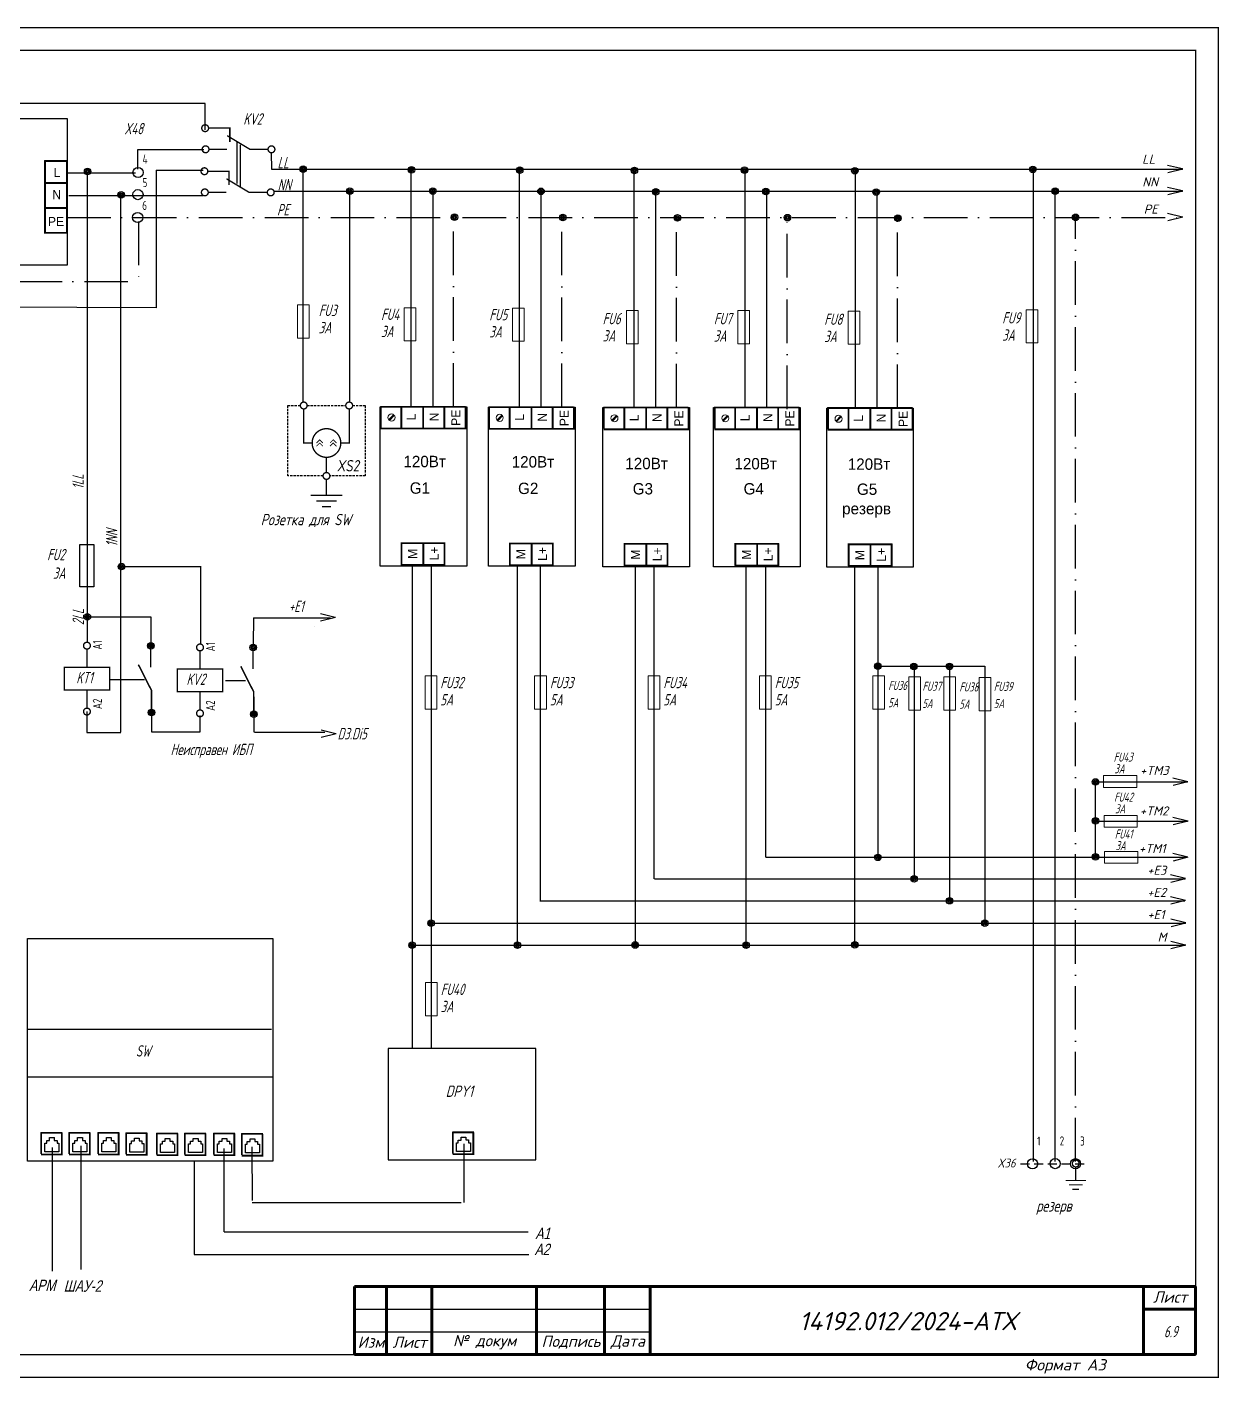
# Model space of a CAD drawing. Header units: millimetres. Extents: x 1510 to 10524, y 7125 to 13164.
# Drawn here: x 6658.1 to 6920.3, y 9091.5 to 9388.8 of the extents above; entities that cross this region are included whole.
import ezdxf
from ezdxf.enums import TextEntityAlignment as Align

# ---------------------------------------------------------------- set-up
doc = ezdxf.new("R2010")
doc.units = ezdxf.units.MM
doc.header["$LTSCALE"] = 4
for name, pattern in [('ACAD_ISO10W100', [18, 12, -3, 0, -3]), ('DASHED', [0.75, 0.5, -0.25]), ('DASHED2', [9.525, 6.35, -3.175]), ('HIDDEN2', [0.1875, 0.125, -0.0625]), ('SolidLine', [0])]:
    doc.linetypes.add(name, pattern=pattern)
for name, color, linetype, lineweight in [('_АК_ОФОРМЛ', 7, 'Continuous', 20), ('SHTAMP', 7, 'SolidLine', 25), ('АК_ЩДУ-CВ_П4_ПОЛНАЯСХ', 141, 'Continuous', 40), ('Основеая', 5, 'Continuous', 60), ('СХЕМА', 7, 'Continuous', 25)]:
    doc.layers.add(name, color=color, linetype=linetype, lineweight=lineweight)
for name, color, linetype in [("Contact's", 104, 'Continuous'), ('G', 5, 'Continuous'), ('LOC', 8, 'Continuous'), ('RED_2.5mm^2', 1, 'Continuous'), ('SYMS', 7, 'Continuous'), ('Вспомогательная', 1, 'Continuous'), ('Текст', 2, 'Continuous')]:
    doc.layers.add(name, color=color, linetype=linetype)
doc.styles.add('ISOCPEUR', font='isocpeui.ttf')
doc.styles.add('ISOCPEUR25.10.00', font='isocpeur.ttf', dxfattribs={"height": 2.5})
doc.styles.add('SC', font='wromrusc.shx', dxfattribs={"width": 0.8, "height": 2.5})
doc.styles.add('Simplex00.10.00', font='simplex.shx')
doc.styles.add('Simplex25.085.00', font='simplex.shx', dxfattribs={"width": 0.85, "oblique": 15, "height": 2.5})
doc.styles.add('Simplex25.085.15', font='', dxfattribs={"width": 0.85, "oblique": 15, "height": 2.5})
doc.styles.add('Tah25.10.00', font='tahoma.ttf', dxfattribs={"height": 2.5})
doc.styles.add('WD', font='romans.shx')
doc.styles.add('ГОСТ', font='isocpeur.ttf', dxfattribs={"oblique": 15})
doc.styles.add('Стиль мой-1', font='', dxfattribs={"width": 0.85, "oblique": 15, "height": 2.5})
doc.styles.get('Simplex25.085.15').set_extended_font_data('GOST type A')
doc.styles.get('Стиль мой-1').set_extended_font_data('GOST type A')
doc.linetypes.add('Ethernet_LINE', pattern='A,7.5,-4,["Ethernet",Standard,S=2.5,R=0,X=-2.5,Y=-1.25],-18', length=29.5)

# ---------------------------------------------------------------- blocks, each defined once
blk = doc.blocks.new('Формат А3')
at = {"color": 0, "linetype": 'Continuous', "const_width": 0.3}
for points in [[(-420, 297), (0, 297), (0, 0), (-420, 0)], [(-400, 5), (-400, 292), (-5, 292), (-5, 5)]]:
    blk.add_lwpolyline(points, close=True, dxfattribs=at)
at = {"color": 0, "linetype": 'Continuous', "style": 'Simplex00.10.00', "oblique": 15}
blk.add_text('Формат А3', height=2.5, dxfattribs=at).set_placement((-33.67, 2.75), align=Align.MIDDLE_CENTER)
blk = doc.blocks.new('XS - розетка модульная (с PE)')
at = {"color": 0, "linetype": 'Continuous', "lineweight": -2, "const_width": 0.3}
for points in [[(0, -1.5, -1), (0, 0, -1)], [(10, -1.5, -1), (10, 0, -1)], [(1.85, -9, 1), (8.15, -9, 1)], [(4.25, -16.25, -1), (5.75, -16.25, -1)]]:
    blk.add_lwpolyline(points, format="xyb", close=True, dxfattribs=at)
at = {"color": 0, "linetype": 'ByBlock', "lineweight": -2}
for points in [[(4.25, -16.25), (-3.5, -16.25), (-3.5, -0.75), (-0.75, -0.75)], [(0.75, -0.75), (9.25, -0.75)], [(10.75, -0.75), (13.5, -0.75), (13.5, -16.25), (5.75, -16.25)]]:
    blk.add_lwpolyline(points, dxfattribs=at)
at = {"color": 0, "linetype": 'Continuous', "lineweight": -2}
for points, const_width in [([(1.85, -9), (0, -9), (0, -1.5)], 0.3), ([(8.15, -9), (10, -9), (10, -1.5)], 0.3), ([(2.78, -9), (3.5, -8.28), (4.22, -9)], 0.2), ([(2.78, -9.72), (3.5, -9), (4.22, -9.72)], 0.2), ([(5.78, -9), (6.5, -8.28), (7.22, -9)], 0.2), ([(5.78, -9.72), (6.5, -9), (7.22, -9.72)], 0.2), ([(5, -15.5), (5, -12.15)], 0.3), ([(5, -20.5), (5, -17)], 0.3), ([(1.5, -20.5), (8.5, -20.5)], 0.3), ([(2.75, -21.75), (7.25, -21.75)], 0.3), ([(4, -23), (6, -23)], 0.3)]:
    blk.add_lwpolyline(points, dxfattribs=dict(at, const_width=const_width))
at = {"color": 0, "linetype": 'Continuous', "lineweight": -2, "style": 'Simplex25.085.00', "oblique": 10, "width": 0.8, "flags": 4}
blk.add_attdef('ЭЛЕМЕНТ', text='', height=2.5, dxfattribs=at).set_placement((7.29, -14), align=Align.MIDDLE_LEFT)
at = {"color": 0, "linetype": 'Continuous', "lineweight": 9, "style": 'ISOCPEUR25.10.00', "oblique": 10, "width": 0.85, "flags": 5}
blk.add_attdef('ТИП', text='', height=2.5, dxfattribs=at).set_placement((7.29, -14), align=Align.MIDDLE_LEFT)
at = {"layer": "Contact's", "linetype": 'Continuous', "lineweight": 9, "style": 'Simplex00.10.00', "width": 0.7, "flags": 8}
for tag, p in [('#(1/L)', (-2, -3.05)), ('#(2/N)', (12, -3.05))]:
    blk.add_attdef(tag, text='', height=2, dxfattribs=at).set_placement(p, align=Align.MIDDLE)
blk = doc.blocks.new('WDDOT')
for radius in [0.72, 0.449, 0.223]:
    blk.add_circle((0, 0), radius)
blk = doc.blocks.new('VT0W02')
blk.add_circle((0, 0), 0.0699)
at = {"style": 'WD'}
for tag, p, width in [('INST', (0.062, 0.42), 0.7), ('LOC', (0.062, 0.25), 0.7), ('DESC1', (0.053, -0.385), 0.8)]:
    blk.add_attdef(tag, p, '', height=0.125, dxfattribs=dict(at, width=width))
at = {"linetype": 'Continuous', "style": 'WD'}
for tag, p, height, width, flags in [('WIRENO', (0.062, 0.094), 0.125, 0.8, 8), ('TAGSTRIP', (0.053, -0.229), 0.125, 0.9, 8), ('CAT', (0.213, -0.406), 0.109, 0.8, 1), ('DESC2', (0.053, -0.541), 0.125, 0.8, 8), ('DESC3', (0.053, -0.698), 0.125, 0.8, 8)]:
    blk.add_attdef(tag, p, '', height=height, dxfattribs=dict(at, width=width, flags=flags))
at = {"style": 'WD', "flags": 1}
for tag, p, height in [('X4TERM01', (-0.07, 0), 0.0125), ('X4TERMDESC01', (-0.055, -0.023), 0.025), ('X2TERMDESC01', (-0.006, 0.029), 0.025), ('STRIPSEQ', (0, 0), 0.00125), ('X2TERM01', (0, 0.07), 0.0125), ('X1TERMDESC01', (0.039, -0.003), 0.025), ('X1TERM01', (0.07, 0), 0.0125), ('LINKTERM', (0, -0.002), 0.00125), ('X8TERM01', (0, -0.07), 0.0125), ('X8TERMDESC01', (0, -0.054), 0.025)]:
    blk.add_attdef(tag, p, '', height=height, dxfattribs=at)
at = {"linetype": 'Continuous', "style": 'WD', "width": 0.8, "flags": 1}
blk.add_attdef('MFG', text='', height=0.109, dxfattribs=at).set_placement((0.088, -0.406), align=Align.RIGHT)
at = {"style": 'WD', "width": 0.7, "flags": 1}
blk.add_attdef('ASSYCODE', (0.062, -0.281), '', height=0.01, dxfattribs=at)
blk = doc.blocks.new('NO_C')
at = {"color": 0, "linetype": 'Continuous', "lineweight": -2, "const_width": 0.3}
for points in [[(13.9, 2.16, -1), (12.4, 2.16, -1)], [(9.24, -12.43, -1), (7.74, -12.43, -1)], [(13.9, -12.34, -1), (12.4, -12.34, -1)]]:
    blk.add_lwpolyline(points, format="xyb", close=True, dxfattribs=at)
for points in [[(13.15, 1.41), (13.15, -2.59), (10.15, -7.59)], [(11.53, -7), (8.34, -7)], [(8.49, -6.96), (8.49, -11.68)], [(13.15, -7.59), (13.15, -11.59)]]:
    blk.add_lwpolyline(points, dxfattribs=at)
at = {"color": 0, "linetype": 'Continuous', "lineweight": -2, "style": 'Simplex25.085.00', "oblique": 10, "width": 0.8, "flags": 4}
blk.add_attdef('ЭЛЕМЕНТ', text='', height=2.5, dxfattribs=at).set_placement((8, 5.48), align=Align.MIDDLE)
at = {"color": 0, "linetype": 'Continuous', "lineweight": 9, "style": 'ISOCPEUR25.10.00', "oblique": 10, "width": 0.85, "flags": 5}
blk.add_attdef('ТИП', text='', height=2.5, dxfattribs=at).set_placement((8, 5.48), align=Align.MIDDLE)
at = {"layer": "Contact's", "linetype": 'Continuous', "lineweight": 9, "style": 'Simplex00.10.00', "width": 0.7, "flags": 4}
for tag, p in [('#(11/ПОДВ.)', (15.47, 2.67)), ('#(14/НЕПОД.)', (7.37, -10.14)), ('#(14/НЕПОД.)', (15.79, -12.21))]:
    blk.add_attdef(tag, text='', height=2, dxfattribs=at).set_placement(p, align=Align.MIDDLE)
blk = doc.blocks.new('Coil')
at = {"color": 0, "linetype": 'Continuous', "lineweight": -2, "const_width": 0.3}
blk.add_lwpolyline([(5.5, -5), (10.5, -5), (10.5, 5), (5.5, 5)], close=True, dxfattribs=at)
for points in [[(0.75, -0.75, -1), (0.75, 0.75, -1)], [(15.25, -0.75, -1), (15.25, 0.75, -1)]]:
    blk.add_lwpolyline(points, format="xyb", close=True, dxfattribs=at)
for points in [[(5.5, 0), (1.5, 0)], [(10.5, 0), (14.5, 0)]]:
    blk.add_lwpolyline(points, dxfattribs=at)
at = {"color": 0, "linetype": 'Continuous', "lineweight": -2, "style": 'Simplex25.085.00', "oblique": 10, "width": 0.8, "flags": 4}
blk.add_attdef('ЭЛЕМЕНТ', text='', height=2.5, dxfattribs=at).set_placement((8, 7.5), align=Align.MIDDLE)
at = {"color": 0, "linetype": 'Continuous', "lineweight": 9, "style": 'ISOCPEUR25.10.00', "oblique": 10, "width": 0.85, "flags": 5}
blk.add_attdef('ТИП', text='', height=2.5, dxfattribs=at).set_placement((8, 7.5), align=Align.MIDDLE)
at = {"color": 0, "linetype": 'Continuous', "lineweight": 9, "style": 'Tah25.10.00', "width": 0.8, "flags": 8}
blk.add_attdef('ОБМОТКА', text='', height=2.5, dxfattribs=at).set_placement((8, 0), align=Align.MIDDLE)
at = {"layer": "Contact's", "linetype": 'Continuous', "lineweight": 9, "style": 'Simplex00.10.00', "width": 0.7, "flags": 8}
for tag, p in [('#(A1/L)', (0.75, -2.3)), ('#(A2/N)', (15.25, -2.3))]:
    blk.add_attdef(tag, text='', height=2, dxfattribs=at).set_placement(p, align=Align.MIDDLE)
blk = doc.blocks.new('PE - заземление')
at = {"color": 0, "linetype": 'Continuous', "lineweight": -2, "const_width": 0.3}
blk.add_lwpolyline([(-0.75, -0.75, -1), (0.75, -0.75, -1)], format="xyb", close=True, dxfattribs=at)
at = {"color": 0, "linetype": 'Continuous', "lineweight": -2}
for points, const_width in [([(0, -4.5), (0, -1.5)], 0.3), ([(-2.25, -4.5), (2.25, -4.5)], 0.25), ([(-1.5, -5.46), (1.5, -5.46)], 0.25), ([(-0.75, -6.42), (0.75, -6.42)], 0.25)]:
    blk.add_lwpolyline(points, dxfattribs=dict(at, const_width=const_width))
at = {"color": 0, "linetype": 'Continuous', "lineweight": 9, "style": 'ISOCPEUR25.10.00', "oblique": 10, "width": 0.85, "flags": 9}
blk.add_attdef('ТИП', (0, 0), '', height=2.5, dxfattribs=at)

msp = doc.modelspace()

# ---------------------------------------------------------------- linework, layer by layer
at = {"color": 1, "ltscale": 10}
for p, q in [((6697.29, 9371.97), (6620.91, 9371.97)), ((6697.29, 9366.23), (6697.29, 9371.97)), ((6682.42, 9361.81), (6682.38, 9357.54)), ((6696.98, 9361.81), (6682.42, 9361.81)), ((6711.85, 9361.17), (6711.88, 9357.55)), ((6671.34, 9356.89), (6671.34, 9253.6)), ((6686.49, 9357.32), (6686.49, 9327.06)), ((6678.74, 9233.64), (6678.74, 9352.23)), ((6686.49, 9327.06), (6620.92, 9327.29)), ((6671.28, 9238.19), (6671.28, 9233.61)), ((6671.28, 9233.61), (6678.74, 9233.61))]:
    msp.add_line(p, q, dxfattribs=at)
at = {"linetype": 'Continuous', "ltscale": 0.6}
for p, q in [((6704.23, 9363.73), (6704.23, 9354.39)), ((6705, 9362.91), (6705, 9353.57))]:
    msp.add_line(p, q, dxfattribs=at)
at = {"color": 7, "ltscale": 0.2}
msp.add_line((6718.88, 9306.43), (6718.88, 9357.55), dxfattribs=at)
at = {"linetype": 'Ethernet_LINE', "lineweight": 20, "ltscale": 0.2}
for p, q in [((6737.71, 9302.46), (6738.74, 9303.51)), ((6737.83, 9302.26), (6738.9, 9303.37)), ((6761.52, 9302.39), (6762.56, 9303.44)), ((6761.65, 9302.19), (6762.72, 9303.3)), ((6786.76, 9302.3), (6787.8, 9303.35)), ((6786.88, 9302.1), (6787.95, 9303.21)), ((6811.15, 9302.3), (6812.19, 9303.35)), ((6811.27, 9302.1), (6812.34, 9303.21)), ((6836.08, 9302.2), (6837.12, 9303.25)), ((6836.2, 9301.99), (6837.28, 9303.11))]:
    msp.add_line(p, q, dxfattribs=at)
at = {"color": 1, "linetype": 'Continuous', "ltscale": 0.6}
for p, q in [((6696.41, 9270.07), (6678.84, 9270.07)), ((6696.31, 9253.03), (6696.31, 9270.18)), ((6671.34, 9259.05), (6685.35, 9259.05)), ((6685.35, 9259.05), (6685.35, 9252.67)), ((6707.92, 9258.81), (6707.87, 9253.02)), ((6685.47, 9238.21), (6685.47, 9233.76)), ((6696.19, 9233.76), (6696.19, 9237.34)), ((6708, 9237.63), (6708, 9233.62)), ((6685.47, 9233.76), (6696.2, 9233.76))]:
    msp.add_line(p, q, dxfattribs=at)
at = {"color": 7, "linetype": 'DASHED2'}
for p, q in [((6676.28, 9245.21), (6683.98, 9245.21)), ((6701.77, 9245.03), (6706.15, 9245.03))]:
    msp.add_line(p, q, dxfattribs=at)
at = {"ltscale": 0.2}
for p, q in [((6658.19, 9168.33), (6711.89, 9168.33)), ((6658.19, 9157.8), (6712.35, 9157.8)), ((6662.03, 9141.32), (6662.03, 9143.22)), ((6662.03, 9143.22), (6662.43, 9143.22)), ((6662.43, 9143.22), (6662.43, 9143.82)), ((6662.43, 9143.82), (6663.03, 9143.82)), ((6663.03, 9143.82), (6663.03, 9144.42)), ((6663.03, 9144.42), (6664.11, 9144.42)), ((6663.06, 9144.42), (6664.1, 9144.42)), ((6664.1, 9144.42), (6664.1, 9143.83)), ((6664.1, 9143.83), (6664.7, 9143.83)), ((6664.7, 9143.83), (6664.7, 9143.21)), ((6664.7, 9143.21), (6665.09, 9143.21)), ((6665.09, 9143.21), (6665.09, 9141.32)), ((6668.2, 9141.32), (6668.2, 9143.22)), ((6668.2, 9143.22), (6668.6, 9143.22)), ((6668.6, 9143.22), (6668.6, 9143.82)), ((6668.6, 9143.82), (6669.2, 9143.82)), ((6669.2, 9143.82), (6669.2, 9144.42)), ((6669.2, 9144.42), (6670.28, 9144.42)), ((6669.23, 9144.42), (6670.27, 9144.42)), ((6670.27, 9144.42), (6670.27, 9143.83)), ((6670.27, 9143.83), (6670.87, 9143.83)), ((6670.87, 9143.83), (6670.87, 9143.21)), ((6670.87, 9143.21), (6671.26, 9143.21)), ((6671.26, 9143.21), (6671.26, 9141.32)), ((6674.55, 9141.32), (6674.55, 9143.22)), ((6674.55, 9143.22), (6674.95, 9143.22)), ((6674.95, 9143.22), (6674.95, 9143.82)), ((6674.95, 9143.82), (6675.55, 9143.82)), ((6675.55, 9143.82), (6675.55, 9144.42)), ((6675.55, 9144.42), (6676.63, 9144.42)), ((6675.58, 9144.42), (6676.62, 9144.42)), ((6676.62, 9144.42), (6676.62, 9143.83)), ((6676.62, 9143.83), (6677.22, 9143.83)), ((6677.22, 9143.83), (6677.22, 9143.21)), ((6677.22, 9143.21), (6677.62, 9143.21)), ((6677.62, 9143.21), (6677.62, 9141.32)), ((6680.72, 9141.23), (6680.72, 9143.12)), ((6680.72, 9143.12), (6681.12, 9143.12)), ((6681.12, 9143.12), (6681.12, 9143.73)), ((6681.12, 9143.73), (6681.72, 9143.73)), ((6681.72, 9143.73), (6681.72, 9144.32)), ((6681.72, 9144.32), (6682.8, 9144.32)), ((6681.75, 9144.32), (6682.79, 9144.32)), ((6682.79, 9144.32), (6682.79, 9143.74)), ((6682.79, 9143.74), (6683.39, 9143.74)), ((6683.39, 9143.74), (6683.39, 9143.12)), ((6683.39, 9143.12), (6683.79, 9143.12)), ((6683.79, 9143.12), (6683.79, 9141.23)), ((6687.48, 9141.17), (6687.48, 9143.06)), ((6687.48, 9143.06), (6687.88, 9143.06)), ((6687.88, 9143.06), (6687.88, 9143.67)), ((6687.88, 9143.67), (6688.48, 9143.67)), ((6688.48, 9143.67), (6688.48, 9144.26)), ((6688.48, 9144.26), (6689.55, 9144.26)), ((6688.5, 9144.26), (6689.54, 9144.26)), ((6689.54, 9144.26), (6689.54, 9143.68)), ((6689.54, 9143.68), (6690.15, 9143.68)), ((6690.15, 9143.68), (6690.15, 9143.06)), ((6690.15, 9143.06), (6690.54, 9143.06)), ((6690.54, 9143.06), (6690.54, 9141.17)), ((6693.65, 9141.17), (6693.65, 9143.06)), ((6693.65, 9143.06), (6694.05, 9143.06)), ((6694.05, 9143.06), (6694.05, 9143.67)), ((6694.05, 9143.67), (6694.65, 9143.67)), ((6694.65, 9143.67), (6694.65, 9144.26)), ((6694.65, 9144.26), (6695.73, 9144.26)), ((6694.68, 9144.26), (6695.72, 9144.26)), ((6695.72, 9144.26), (6695.72, 9143.68)), ((6695.72, 9143.68), (6696.32, 9143.68)), ((6696.32, 9143.68), (6696.32, 9143.06)), ((6696.32, 9143.06), (6696.71, 9143.06)), ((6696.71, 9143.06), (6696.71, 9141.17)), ((6700, 9141.17), (6700, 9143.06)), ((6700, 9143.06), (6700.4, 9143.06)), ((6700.4, 9143.06), (6700.4, 9143.67)), ((6700.4, 9143.67), (6701, 9143.67)), ((6701, 9143.67), (6701, 9144.26)), ((6701, 9144.26), (6702.08, 9144.26)), ((6701.03, 9144.26), (6702.07, 9144.26)), ((6702.07, 9144.26), (6702.07, 9143.68)), ((6702.07, 9143.68), (6702.67, 9143.68)), ((6702.67, 9143.68), (6702.67, 9143.06)), ((6702.67, 9143.06), (6703.07, 9143.06)), ((6703.07, 9143.06), (6703.07, 9141.17)), ((6706.17, 9141.08), (6706.17, 9142.97)), ((6706.17, 9142.97), (6706.57, 9142.97)), ((6706.57, 9142.97), (6706.57, 9143.58)), ((6706.57, 9143.58), (6707.17, 9143.58)), ((6707.17, 9143.58), (6707.17, 9144.17)), ((6707.17, 9144.17), (6708.25, 9144.17)), ((6707.2, 9144.17), (6708.24, 9144.17)), ((6708.24, 9144.17), (6708.24, 9143.59)), ((6708.24, 9143.59), (6708.84, 9143.59)), ((6708.84, 9143.59), (6708.84, 9142.97)), ((6708.84, 9142.97), (6709.24, 9142.97)), ((6709.24, 9142.97), (6709.24, 9141.08)), ((6752.58, 9141.4), (6752.58, 9143.3)), ((6752.58, 9143.3), (6752.97, 9143.3)), ((6752.97, 9143.3), (6752.97, 9143.9)), ((6752.97, 9143.9), (6753.58, 9143.9)), ((6753.58, 9143.9), (6753.58, 9144.5)), ((6753.58, 9144.5), (6754.65, 9144.5)), ((6753.6, 9144.5), (6754.64, 9144.5)), ((6754.64, 9144.5), (6754.64, 9143.91)), ((6754.64, 9143.91), (6755.25, 9143.91)), ((6755.25, 9143.91), (6755.25, 9143.29)), ((6755.25, 9143.29), (6755.64, 9143.29)), ((6755.64, 9143.29), (6755.64, 9141.4)), ((6665.09, 9141.32), (6662.03, 9141.32)), ((6671.26, 9141.32), (6668.2, 9141.32)), ((6677.62, 9141.32), (6674.55, 9141.32)), ((6683.79, 9141.23), (6680.72, 9141.23)), ((6690.54, 9141.17), (6687.48, 9141.17)), ((6696.71, 9141.17), (6693.65, 9141.17)), ((6703.07, 9141.17), (6700, 9141.17)), ((6709.24, 9141.08), (6706.17, 9141.08)), ((6755.64, 9141.4), (6752.58, 9141.4))]:
    msp.add_line(p, q, dxfattribs=at)
at = {"linetype": 'DASHED'}
msp.add_line((6876.68, 9138.66), (6890.68, 9138.66), dxfattribs=at)
at = {"color": 7}
msp.add_lwpolyline([(6666.91, 9368.7), (6666.91, 9336.43), (6641.17, 9336.43), (6641.17, 9368.7)], close=True, dxfattribs=at)
at = {"linetype": 'Continuous', "ltscale": 0.6}
msp.add_lwpolyline([(6669.7, 9274.97), (6672.8, 9274.97), (6672.8, 9265.67), (6669.7, 9265.67)], close=True, dxfattribs=at)
at = {"ltscale": 0.2, "const_width": 0.33}
for points in [[(6685.32, 9247.9), (6685.32, 9252.52)], [(6707.83, 9247.54), (6707.83, 9252.16)], [(6685.47, 9238.07), (6685.47, 9242.87), (6682.6, 9248.52)], [(6707.99, 9237.71), (6707.98, 9242.51), (6705.12, 9248.16)]]:
    msp.add_lwpolyline(points, dxfattribs=at)
at = {"ltscale": 0.2}
msp.add_lwpolyline([(6658.19, 9188.28), (6712.21, 9188.28), (6712.21, 9139.21), (6658.19, 9139.21)], close=True, dxfattribs=at)
at = {"linetype": 'Continuous', "ltscale": 0.2}
msp.add_lwpolyline([(6737.52, 9139.56), (6770.01, 9139.56), (6770.01, 9164.03), (6737.52, 9164.03)], close=True, dxfattribs=at)
at = {"lineweight": 20, "ltscale": 0.2}
for centre in [(6738.28, 9302.9), (6762.09, 9302.82), (6787.33, 9302.73), (6811.72, 9302.73), (6836.65, 9302.63)]:
    msp.add_circle(centre, 0.78, dxfattribs=at)
at = {"layer": 'G', "color": 0, "ltscale": 0.2}
for p, q in [((6893.15, 9222.75), (6913.39, 9222.75)), ((6893.15, 9211.01), (6893.15, 9222.69)), ((6893.15, 9214.06), (6913.39, 9214.06)), ((6893.15, 9206.2), (6893.15, 9211.01))]:
    msp.add_line(p, q, dxfattribs=at)
for points in [[(6735.81, 9305.26), (6754.85, 9305.26), (6754.85, 9270.22), (6735.81, 9270.22)], [(6759.63, 9305.19), (6778.67, 9305.19), (6778.67, 9270.15), (6759.63, 9270.15)], [(6784.78, 9305.1), (6803.82, 9305.1), (6803.82, 9270.05), (6784.78, 9270.05)], [(6809.13, 9305.1), (6828.17, 9305.1), (6828.17, 9270.05), (6809.13, 9270.05)], [(6834.03, 9304.99), (6853.07, 9304.99), (6853.07, 9269.95), (6834.03, 9269.95)]]:
    msp.add_lwpolyline(points, close=True, dxfattribs=at)
at = {"layer": 'RED_2.5mm^2', "linetype": 'Continuous', "ltscale": 0.2}
for p, q in [((6667.01, 9356.76), (6681.97, 9356.76)), ((6686.49, 9357.32), (6696.87, 9357.32)), ((6711.9, 9357.55), (6912.29, 9357.55)), ((6742.62, 9305.26), (6742.62, 9357.55)), ((6766.44, 9305.19), (6766.44, 9357.48)), ((6791.67, 9305.1), (6791.67, 9357.55)), ((6816.06, 9305.1), (6816.06, 9357.55)), ((6840.35, 9304.99), (6840.35, 9357.44)), ((6879.51, 9139.19), (6879.51, 9357.74)), ((6667.28, 9351.76), (6696.79, 9351.76)), ((6712.63, 9352.68), (6912.29, 9352.68)), ((6729.09, 9306.51), (6729.09, 9352.68)), ((6747.42, 9305.26), (6747.42, 9352.69)), ((6771.24, 9305.19), (6771.24, 9352.62)), ((6796.47, 9305.1), (6796.47, 9352.53)), ((6820.86, 9305.1), (6820.86, 9352.68)), ((6845.15, 9304.99), (6845.15, 9352.57)), ((6884.31, 9139.19), (6884.31, 9352.88)), ((6742.81, 9270.22), (6742.81, 9164.03)), ((6746.98, 9270.22), (6746.98, 9164.03)), ((6791.86, 9270.05), (6791.86, 9186.97)), ((6796.03, 9270.05), (6796.03, 9201.41)), ((6816.25, 9270.05), (6816.25, 9186.69)), ((6820.56, 9270.05), (6820.56, 9206.11)), ((6707.92, 9258.81), (6724.87, 9258.81)), ((6721.44, 9256.99), (6721.44, 9256.99)), ((6708.15, 9233.62), (6723.65, 9233.62)), ((6820.62, 9206.11), (6913.35, 9206.11)), ((6796.12, 9201.41), (6912.87, 9201.41)), ((6771.01, 9196.54), (6912.8, 9196.54)), ((6747.02, 9191.64), (6912.95, 9191.64)), ((6742.84, 9186.77), (6912.87, 9186.77))]:
    msp.add_line(p, q, dxfattribs=at)
at = {"layer": 'RED_2.5mm^2', "linetype": 'ACAD_ISO10W100', "ltscale": 0.2}
for p, q in [((6751.91, 9305.26), (6751.91, 9347.13)), ((6666.91, 9346.91), (6911.5, 9346.91)), ((6682.6, 9346), (6682.6, 9332.86)), ((6775.73, 9305.19), (6775.73, 9347.06)), ((6800.96, 9305.1), (6800.96, 9346.97)), ((6825.36, 9304.74), (6825.36, 9346.91)), ((6849.64, 9304.99), (6849.64, 9346.79)), ((6888.8, 9139.19), (6888.8, 9347.1)), ((6627.21, 9332.84), (6682.6, 9332.84))]:
    msp.add_line(p, q, dxfattribs=at)
at = {"layer": 'RED_2.5mm^2', "color": 5, "linetype": 'Ethernet_LINE', "ltscale": 0.2}
for p, q in [((6663.73, 9115.04), (6663.73, 9142.23)), ((6670.02, 9115.43), (6670.02, 9142.62)), ((6701.44, 9123.68), (6701.44, 9142.06)), ((6707.58, 9142.38), (6707.65, 9130.61)), ((6754.25, 9130.12), (6754.25, 9143.03)), ((6707.65, 9130.12), (6753.58, 9130.12))]:
    msp.add_line(p, q, dxfattribs=at)
at = {"layer": 'RED_2.5mm^2', "linetype": 'Continuous', "ltscale": 0.2}
for points in [[(6765.96, 9270.15), (6765.96, 9186.64)], [(6770.99, 9270.15), (6770.99, 9196.42)], [(6840.17, 9269.95), (6840.17, 9186.77)], [(6845.3, 9269.95), (6845.3, 9206.11)], [(6845.3, 9248.16), (6868.8, 9248.16), (6868.8, 9191.64)], [(6853.24, 9248.16), (6853.24, 9201.41)], [(6861.07, 9248.16), (6861.07, 9196.54)]]:
    msp.add_lwpolyline(points, dxfattribs=at)
at = {"layer": 'RED_2.5mm^2', "color": 5, "linetype": 'Ethernet_LINE', "ltscale": 0.2}
for points in [[(6694.84, 9139.21), (6694.84, 9118.73), (6768.48, 9118.73)], [(6701.44, 9123.68), (6768.34, 9123.68)]]:
    msp.add_lwpolyline(points, dxfattribs=at)
at = {"layer": 'SYMS', "linetype": 'Continuous', "ltscale": 0.2}
for p, q in [((6912.31, 9357.59), (6909.04, 9358.39)), ((6912.35, 9357.55), (6909.07, 9356.74)), ((6912.31, 9352.75), (6909.04, 9353.55)), ((6912.35, 9352.72), (6909.07, 9351.91)), ((6912.31, 9347.01), (6909.04, 9347.8)), ((6912.35, 9346.97), (6909.07, 9346.16)), ((6725.93, 9258.91), (6722.66, 9259.71)), ((6725.97, 9258.88), (6722.7, 9258.06)), ((6726.05, 9233.29), (6722.78, 9234.09)), ((6726.09, 9233.26), (6722.81, 9232.45)), ((6913.47, 9222.76), (6910.21, 9223.56)), ((6913.51, 9222.73), (6910.24, 9221.91)), ((6913.49, 9214.08), (6910.22, 9214.88)), ((6913.53, 9214.05), (6910.26, 9213.24)), ((6913.48, 9206.14), (6910.21, 9206.94)), ((6913.52, 9206.11), (6910.25, 9205.3)), ((6912.94, 9201.45), (6909.67, 9202.25)), ((6912.98, 9201.41), (6909.71, 9200.6)), ((6912.94, 9196.62), (6909.67, 9197.42)), ((6912.98, 9196.58), (6909.71, 9195.77)), ((6913.04, 9191.67), (6909.77, 9192.47)), ((6913.08, 9191.64), (6909.8, 9190.82)), ((6912.98, 9186.8), (6909.71, 9187.6)), ((6913.01, 9186.77), (6909.74, 9185.96))]:
    msp.add_line(p, q, dxfattribs=at)
at = {"layer": 'АК_ЩДУ-CВ_П4_ПОЛНАЯСХ', "color": 7, "const_width": 0.4}
for points in [[(6667.05, 9359.36), (6667.05, 9359.36), (6661.89, 9359.36)], [(6662.07, 9343.34), (6662.07, 9359.47)], [(6666.86, 9343.54), (6666.86, 9359.53)], [(6666.86, 9354.51), (6666.86, 9354.51), (6662.07, 9354.51)], [(6666.93, 9349.02), (6666.93, 9349.02), (6662.15, 9349.02)], [(6667.08, 9343.54), (6667.08, 9343.54), (6662.01, 9343.54)], [(6735.94, 9305.37), (6735.94, 9305.37), (6735.94, 9300.58)], [(6749.92, 9305.4), (6749.92, 9305.4), (6749.92, 9300.61)], [(6759.75, 9305.3), (6759.75, 9305.3), (6759.75, 9300.51)], [(6773.73, 9305.33), (6773.73, 9305.33), (6773.73, 9300.54)], [(6754.57, 9305.26), (6735.81, 9305.26)], [(6740.46, 9305.26), (6740.46, 9305.26), (6740.46, 9300.47)], [(6745.26, 9300.47), (6745.26, 9305.26), (6740.46, 9305.26)], [(6740.46, 9305.26), (6740.46, 9305.26), (6740.46, 9300.47)], [(6745.26, 9305.26), (6745.26, 9305.26), (6745.26, 9300.47)], [(6754.57, 9305.2), (6754.57, 9305.2), (6754.57, 9300.42)], [(6778.38, 9305.19), (6759.63, 9305.19)], [(6764.28, 9305.19), (6764.28, 9305.19), (6764.28, 9300.4)], [(6769.08, 9300.4), (6769.08, 9305.19), (6764.28, 9305.19)], [(6764.28, 9305.19), (6764.28, 9305.19), (6764.28, 9300.4)], [(6769.08, 9305.19), (6769.08, 9305.19), (6769.08, 9300.4)], [(6778.39, 9305.13), (6778.39, 9305.13), (6778.39, 9300.34)], [(6803.62, 9305.1), (6784.86, 9305.1)], [(6784.99, 9305.21), (6784.99, 9305.21), (6784.99, 9300.42)], [(6789.52, 9305.1), (6789.52, 9305.1), (6789.52, 9300.31)], [(6794.32, 9300.31), (6794.32, 9305.1), (6789.52, 9305.1)], [(6789.52, 9305.1), (6789.52, 9305.1), (6789.52, 9300.31)], [(6794.32, 9305.1), (6794.32, 9305.1), (6794.32, 9300.31)], [(6798.97, 9305.23), (6798.97, 9305.23), (6798.97, 9300.45)], [(6803.62, 9305.04), (6803.62, 9305.04), (6803.62, 9300.25)], [(6828.01, 9305.1), (6809.25, 9305.1)], [(6809.38, 9305.21), (6809.38, 9305.21), (6809.38, 9300.42)], [(6813.91, 9305.1), (6813.91, 9305.1), (6813.91, 9300.31)], [(6818.71, 9300.31), (6818.71, 9305.1), (6813.91, 9305.1)], [(6813.91, 9305.1), (6813.91, 9305.1), (6813.91, 9300.31)], [(6818.71, 9305.1), (6818.71, 9305.1), (6818.71, 9300.31)], [(6823.36, 9305.23), (6823.36, 9305.23), (6823.36, 9300.45)], [(6828.02, 9305.04), (6828.02, 9305.04), (6828.02, 9300.25)], [(6852.94, 9304.99), (6834.19, 9304.99)], [(6834.31, 9305.11), (6834.31, 9305.11), (6834.31, 9300.32)], [(6838.84, 9304.99), (6838.84, 9304.99), (6838.84, 9300.21)], [(6843.64, 9300.21), (6843.64, 9304.99), (6838.84, 9304.99)], [(6838.84, 9304.99), (6838.84, 9304.99), (6838.84, 9300.21)], [(6843.64, 9304.99), (6843.64, 9304.99), (6843.64, 9300.21)], [(6848.29, 9305.13), (6848.29, 9305.13), (6848.29, 9300.35)], [(6852.95, 9304.94), (6852.95, 9304.94), (6852.95, 9300.15)], [(6754.81, 9300.47), (6735.89, 9300.47)], [(6778.63, 9300.4), (6759.7, 9300.4)], [(6803.86, 9300.31), (6784.94, 9300.31)], [(6828.25, 9300.31), (6809.33, 9300.31)], [(6853.18, 9300.21), (6834.26, 9300.21)], [(6750.1, 9275.26), (6740.3, 9275.26)], [(6740.5, 9275.26), (6740.5, 9275.26), (6740.5, 9270.47)], [(6745.3, 9270.47), (6745.3, 9275.26), (6740.5, 9275.26)], [(6740.5, 9275.26), (6740.5, 9275.26), (6740.5, 9270.47)], [(6745.3, 9275.26), (6745.3, 9275.26), (6745.3, 9270.47)], [(6749.95, 9275.4), (6749.95, 9275.4), (6749.95, 9270.61)], [(6773.92, 9275.19), (6764.12, 9275.19)], [(6764.31, 9275.19), (6764.31, 9275.19), (6764.31, 9270.4)], [(6769.11, 9270.4), (6769.11, 9275.19), (6764.31, 9275.19)], [(6764.31, 9275.19), (6764.31, 9275.19), (6764.31, 9270.4)], [(6769.11, 9275.19), (6769.11, 9275.19), (6769.11, 9270.4)], [(6773.77, 9275.33), (6773.77, 9275.33), (6773.77, 9270.54)], [(6799.15, 9275.1), (6789.35, 9275.1)], [(6789.55, 9275.1), (6789.55, 9275.1), (6789.55, 9270.31)], [(6794.35, 9270.31), (6794.35, 9275.1), (6789.55, 9275.1)], [(6789.55, 9275.1), (6789.55, 9275.1), (6789.55, 9270.31)], [(6794.35, 9275.1), (6794.35, 9275.1), (6794.35, 9270.31)], [(6799, 9275.23), (6799, 9275.23), (6799, 9270.45)], [(6823.54, 9275.1), (6813.74, 9275.1)], [(6813.94, 9275.1), (6813.94, 9275.1), (6813.94, 9270.31)], [(6818.74, 9270.31), (6818.74, 9275.1), (6813.94, 9275.1)], [(6813.94, 9275.1), (6813.94, 9275.1), (6813.94, 9270.31)], [(6818.74, 9275.1), (6818.74, 9275.1), (6818.74, 9270.31)], [(6823.39, 9275.23), (6823.39, 9275.23), (6823.39, 9270.45)], [(6848.48, 9274.99), (6838.68, 9274.99)], [(6838.87, 9274.99), (6838.87, 9274.99), (6838.87, 9270.21)], [(6843.67, 9270.21), (6843.67, 9274.99), (6838.87, 9274.99)], [(6838.87, 9274.99), (6838.87, 9274.99), (6838.87, 9270.21)], [(6843.67, 9274.99), (6843.67, 9274.99), (6843.67, 9270.21)], [(6848.33, 9275.13), (6848.33, 9275.13), (6848.33, 9270.35)], [(6750.15, 9270.47), (6740.32, 9270.47)], [(6773.97, 9270.4), (6764.14, 9270.4)], [(6799.2, 9270.31), (6789.37, 9270.31)], [(6823.59, 9270.31), (6813.76, 9270.31)], [(6848.53, 9270.21), (6838.7, 9270.21)], [(6665.86, 9145.5), (6661.09, 9145.5)], [(6661.22, 9145.61), (6661.22, 9145.61), (6661.22, 9140.83)], [(6665.75, 9145.5), (6665.75, 9145.5), (6665.75, 9140.71)], [(6665.75, 9145.5), (6665.75, 9145.5), (6665.75, 9140.71)], [(6672.03, 9145.5), (6667.27, 9145.5)], [(6667.39, 9145.61), (6667.39, 9145.61), (6667.39, 9140.83)], [(6671.92, 9145.5), (6671.92, 9145.5), (6671.92, 9140.71)], [(6671.92, 9145.5), (6671.92, 9145.5), (6671.92, 9140.71)], [(6678.38, 9145.5), (6673.62, 9145.5)], [(6673.74, 9145.61), (6673.74, 9145.61), (6673.74, 9140.83)], [(6678.27, 9145.5), (6678.27, 9145.5), (6678.27, 9140.71)], [(6678.27, 9145.5), (6678.27, 9145.5), (6678.27, 9140.71)], [(6684.55, 9145.41), (6679.79, 9145.41)], [(6679.91, 9145.52), (6679.91, 9145.52), (6679.91, 9140.74)], [(6684.44, 9145.41), (6684.44, 9145.41), (6684.44, 9140.62)], [(6684.44, 9145.41), (6684.44, 9145.41), (6684.44, 9140.62)], [(6691.31, 9145.35), (6686.54, 9145.35)], [(6686.67, 9145.46), (6686.67, 9145.46), (6686.67, 9140.68)], [(6691.2, 9145.35), (6691.2, 9145.35), (6691.2, 9140.56)], [(6691.2, 9145.35), (6691.2, 9145.35), (6691.2, 9140.56)], [(6697.48, 9145.35), (6692.71, 9145.35)], [(6692.84, 9145.46), (6692.84, 9145.46), (6692.84, 9140.68)], [(6697.37, 9145.35), (6697.37, 9145.35), (6697.37, 9140.56)], [(6697.37, 9145.35), (6697.37, 9145.35), (6697.37, 9140.56)], [(6703.83, 9145.35), (6699.07, 9145.35)], [(6699.19, 9145.46), (6699.19, 9145.46), (6699.19, 9140.68)], [(6703.72, 9145.35), (6703.72, 9145.35), (6703.72, 9140.56)], [(6703.72, 9145.35), (6703.72, 9145.35), (6703.72, 9140.56)], [(6710, 9145.26), (6705.24, 9145.26)], [(6705.36, 9145.37), (6705.36, 9145.37), (6705.36, 9140.58)], [(6709.89, 9145.26), (6709.89, 9145.26), (6709.89, 9140.47)], [(6709.89, 9145.26), (6709.89, 9145.26), (6709.89, 9140.47)], [(6756.41, 9145.58), (6751.64, 9145.58)], [(6751.77, 9145.69), (6751.77, 9145.69), (6751.77, 9140.91)], [(6756.3, 9145.58), (6756.3, 9145.58), (6756.3, 9140.79)], [(6756.3, 9145.58), (6756.3, 9145.58), (6756.3, 9140.79)], [(6665.94, 9140.71), (6661.17, 9140.71)], [(6672.12, 9140.71), (6667.34, 9140.71)], [(6678.47, 9140.71), (6673.69, 9140.71)], [(6684.64, 9140.62), (6679.86, 9140.62)], [(6691.39, 9140.56), (6686.62, 9140.56)], [(6697.56, 9140.56), (6692.79, 9140.56)], [(6703.92, 9140.56), (6699.14, 9140.56)], [(6710.09, 9140.47), (6705.31, 9140.47)], [(6756.49, 9140.79), (6751.72, 9140.79)]]:
    msp.add_lwpolyline(points, dxfattribs=at)
at = {"layer": 'Вспомогательная', "color": 7}
for p, q in [((6730.18, 9106.68), (6795.18, 9106.68)), ((6730.18, 9101.68), (6795.18, 9101.68)), ((6730.18, 9096.68), (6795.18, 9096.68))]:
    msp.add_line(p, q, dxfattribs=at)
at = {"layer": 'Основеая', "color": 7}
for p, q in [((6730.18, 9111.68), (6730.18, 9096.68)), ((6915.18, 9111.68), (6730.18, 9111.68)), ((6737.18, 9111.68), (6737.18, 9096.68)), ((6747.18, 9111.68), (6747.18, 9096.68)), ((6770.18, 9111.68), (6770.18, 9096.68)), ((6785.18, 9111.68), (6785.18, 9096.68)), ((6795.18, 9111.68), (6795.18, 9096.68)), ((6903.75, 9111.68), (6903.75, 9096.68)), ((6915.18, 9111.68), (6915.18, 9096.68)), ((6903.75, 9106.68), (6915.18, 9106.68)), ((6915.18, 9096.68), (6730.18, 9096.68))]:
    msp.add_line(p, q, dxfattribs=at)
at = {"layer": 'СХЕМА', "color": 7, "linetype": 'Continuous', "lineweight": 20, "ltscale": 30}
for points in [[(6717.62, 9327.69), (6720.2, 9327.69), (6720.2, 9320.37), (6717.62, 9320.37)], [(6741.08, 9327.06), (6743.66, 9327.06), (6743.66, 9319.74), (6741.08, 9319.74)], [(6764.9, 9326.99), (6767.47, 9326.99), (6767.47, 9319.67), (6764.9, 9319.67)], [(6790, 9326.46), (6792.57, 9326.46), (6792.57, 9319.14), (6790, 9319.14)], [(6814.47, 9326.44), (6817.04, 9326.44), (6817.04, 9319.12), (6814.47, 9319.12)], [(6838.75, 9326.33), (6841.32, 9326.33), (6841.32, 9319.01), (6838.75, 9319.01)], [(6877.91, 9326.63), (6880.48, 9326.63), (6880.48, 9319.31), (6877.91, 9319.31)], [(6745.66, 9246.04), (6748.23, 9246.04), (6748.23, 9238.72), (6745.66, 9238.72)], [(6769.78, 9246.04), (6772.36, 9246.04), (6772.36, 9238.72), (6769.78, 9238.72)], [(6794.73, 9246.04), (6797.31, 9246.04), (6797.31, 9238.72), (6794.73, 9238.72)], [(6819.24, 9246.04), (6821.82, 9246.04), (6821.82, 9238.72), (6819.24, 9238.72)], [(6844.16, 9246.04), (6846.74, 9246.04), (6846.74, 9238.72), (6844.16, 9238.72)], [(6852.07, 9245.81), (6854.65, 9245.81), (6854.65, 9238.49), (6852.07, 9238.49)], [(6859.81, 9245.81), (6862.38, 9245.81), (6862.38, 9238.49), (6859.81, 9238.49)], [(6867.58, 9245.67), (6870.16, 9245.67), (6870.16, 9238.34), (6867.58, 9238.34)], [(6902.25, 9224.09), (6902.25, 9221.51), (6894.93, 9221.51), (6894.93, 9224.09)], [(6902.36, 9215.33), (6902.36, 9212.76), (6895.04, 9212.76), (6895.04, 9215.33)], [(6902.5, 9207.41), (6902.5, 9204.84), (6895.17, 9204.84), (6895.17, 9207.41)], [(6745.76, 9178.53), (6748.33, 9178.53), (6748.33, 9171.21), (6745.76, 9171.21)]]:
    msp.add_lwpolyline(points, close=True, dxfattribs=at)

# ---------------------------------------------------------------- block references
for name, p in [('Формат А3', (6920.18, 9091.68)), ('PE - заземление', (6888.82, 9139.48))]:
    msp.add_blockref(name, p)
at = {"linetype": 'Continuous', "ltscale": 0.2, "rotation": 270}
for p in [(6709.72, 9375.07), (6709.56, 9365.59)]:
    msp.add_blockref('NO_C', p, dxfattribs=at)
at = {"linetype": 'HIDDEN2'}
ref = msp.add_blockref('XS - розетка модульная (с PE)', (6718.98, 9306.29), dxfattribs=at)
ref.add_attrib('ЭЛЕМЕНТ', 'XS2', dxfattribs={"color": 0, "linetype": 'Continuous', "lineweight": -2, "height": 2.5, "style": 'Simplex25.085.00', "oblique": 10, "width": 0.8}).set_placement((6726.26, 9292.29), align=Align.MIDDLE_LEFT)
at = {"layer": 'SYMS', "linetype": 'Continuous', "ltscale": 0.2}
ref = msp.add_blockref('VT0W02', (6682.53, 9356.8), dxfattribs=dict(at, xscale=16, yscale=16, zscale=16))
ref.add_attrib('LOC', '4', (6683.53, 9358.78), dxfattribs={"layer": 'LOC', "height": 2, "style": 'WD', "width": 0.7})
for p in [(6671.43, 9357.05), (6678.81, 9351.88), (6678.87, 9270.08), (6671.37, 9259.04)]:
    msp.add_blockref('WDDOT', p, dxfattribs=at)
at = {"layer": 'SYMS', "ltscale": 0.2}
for p in [(6718.86, 9357.55), (6742.67, 9357.42), (6766.49, 9357.35), (6791.72, 9357.26), (6815.95, 9357.32), (6840.24, 9357.21), (6879.39, 9357.51), (6729.11, 9352.69), (6747.36, 9352.74), (6771.18, 9352.67), (6796.41, 9352.58), (6820.64, 9352.64), (6844.92, 9352.52), (6884.3, 9352.7), (6752.13, 9346.98), (6775.95, 9346.91), (6801.18, 9346.82), (6825.41, 9346.88), (6849.69, 9346.77), (6888.8, 9346.95), (6845.28, 9248.18), (6853.21, 9248.11), (6861.05, 9248.13), (6893.19, 9222.7), (6893.15, 9214.16), (6845.31, 9206.1), (6893.16, 9206.23), (6853.25, 9201.4), (6861.08, 9196.56), (6746.99, 9191.61), (6868.8, 9191.64), (6742.81, 9186.76), (6765.98, 9186.79), (6791.91, 9186.82), (6816.29, 9186.79), (6840.24, 9186.87)]:
    msp.add_blockref('WDDOT', p, dxfattribs=at)
at = {"layer": 'SYMS', "linetype": 'Continuous', "ltscale": 0.2}
ref = msp.add_blockref('VT0W02', (6682.51, 9351.95), dxfattribs=dict(at, xscale=16, yscale=16, zscale=16))
ref.add_attrib('LOC', '5', (6683.51, 9353.61), dxfattribs={"layer": 'LOC', "height": 2, "style": 'WD', "width": 0.7})
ref = msp.add_blockref('VT0W02', (6682.44, 9346.91), dxfattribs=dict(at, xscale=16, yscale=16, zscale=16))
ref.add_attrib('LOC', '6', (6683.44, 9348.57), dxfattribs={"layer": 'LOC', "height": 2, "style": 'WD', "width": 0.7})
ref = msp.add_blockref('Coil', (6671.28, 9237.44), dxfattribs=dict(at, rotation=90))
ref.add_attrib('#(A1/L)', 'A1', dxfattribs={"layer": "Contact's", "linetype": 'Continuous', "lineweight": 9, "height": 2, "rotation": 90, "style": 'Simplex00.10.00', "width": 0.7, "flags": 8}).set_placement((6673.58, 9252.85), align=Align.MIDDLE)
ref.add_attrib('#(A2/N)', 'A2', dxfattribs={"layer": "Contact's", "linetype": 'Continuous', "lineweight": 9, "height": 2, "rotation": 90, "style": 'Simplex00.10.00', "width": 0.7, "flags": 8}).set_placement((6673.58, 9239.89), align=Align.MIDDLE)
at = {"layer": 'SYMS', "ltscale": 0.2, "rotation": 180}
for p in [(6685.35, 9252.67), (6707.87, 9252.3), (6685.49, 9237.99), (6708, 9237.63)]:
    msp.add_blockref('WDDOT', p, dxfattribs=at)
at = {"layer": 'SYMS', "linetype": 'Continuous', "ltscale": 0.2}
ref = msp.add_blockref('Coil', (6696.16, 9237.05), dxfattribs=dict(at, rotation=90))
ref.add_attrib('#(A1/L)', 'A1', dxfattribs={"layer": "Contact's", "linetype": 'Continuous', "lineweight": 9, "height": 2, "rotation": 90, "style": 'Simplex00.10.00', "width": 0.7, "flags": 8}).set_placement((6698.46, 9252.46), align=Align.MIDDLE)
ref.add_attrib('#(A2/N)', 'A2', dxfattribs={"layer": "Contact's", "linetype": 'Continuous', "lineweight": 9, "height": 2, "rotation": 90, "style": 'Simplex00.10.00', "width": 0.7, "flags": 8}).set_placement((6698.46, 9239.5), align=Align.MIDDLE)
ref = msp.add_blockref('VT0W02', (6879.33, 9138.67), dxfattribs=dict(at, xscale=16, yscale=16, zscale=16))
ref.add_attrib('LOC', '1', (6880.33, 9142.67), dxfattribs={"layer": 'LOC', "height": 2, "style": 'WD', "width": 0.7})
ref = msp.add_blockref('VT0W02', (6884.29, 9138.7), dxfattribs=dict(at, xscale=16, yscale=16, zscale=16))
ref.add_attrib('LOC', '2', (6885.29, 9142.7), dxfattribs={"layer": 'LOC', "height": 2, "style": 'WD', "width": 0.7})
ref = msp.add_blockref('VT0W02', (6888.78, 9138.68), dxfattribs=dict(at, xscale=16, yscale=16, zscale=16))
ref.add_attrib('LOC', '3', (6889.78, 9142.68), dxfattribs={"layer": 'LOC', "height": 2, "style": 'WD', "width": 0.7})

# ---------------------------------------------------------------- texts
at = {"style": 'Simplex25.085.15', "oblique": 15}
for s, height, width, p in [('KV2', 2.5, 0.85, (6705.69, 9367.35)), ('LL', 2.5, 0.85, (6713.21, 9357.74)), ('NN', 2.5, 0.85, (6713.24, 9352.87)), ('PE', 2.5, 0.85, (6713.11, 9347.37)), ('FU3', 2.5, 0.85, (6722.28, 9325.22)), ('FU4', 2.5, 0.85, (6736, 9324.36)), ('FU5', 2.5, 0.85, (6759.81, 9324.29)), ('3А', 2.5, 0.85, (6722.26, 9321.43)), ('FU6', 2.5, 0.85, (6784.74, 9323.41)), ('FU7', 2.5, 0.85, (6809.21, 9323.39)), ('FU8', 2.5, 0.85, (6833.49, 9323.28)), ('FU9', 2.5, 0.85, (6872.65, 9323.58)), ('3А', 2.5, 0.85, (6735.97, 9320.58)), ('3А', 2.5, 0.85, (6759.79, 9320.51)), ('3А', 2.5, 0.85, (6784.72, 9319.62)), ('3А', 2.5, 0.85, (6809.19, 9319.6)), ('3А', 2.5, 0.85, (6833.47, 9319.49)), ('3А', 2.5, 0.85, (6872.63, 9319.79)), ('FU2', 2.5, 0.85, (6662.53, 9271.48)), ('+E1', 2.5, 0.85, (6715.71, 9260.08)), ('KT1', 2.5, 0.85, (6668.93, 9244.4)), ('KV2', 2.5, 0.85, (6693.18, 9244.06)), ('FU32', 2.5, 0.85, (6749.02, 9243.32)), ('FU33', 2.5, 0.85, (6773.15, 9243.32)), ('FU34', 2.5, 0.85, (6798.1, 9243.32)), ('FU35', 2.5, 0.85, (6822.61, 9243.32)), ('FU36', 2, 0.85, (6847.57, 9242.93)), ('FU37', 2, 0.85, (6855.1, 9242.75)), ('FU38', 2, 0.85, (6863.22, 9242.6)), ('FU39', 2, 0.85, (6870.8, 9242.73)), ('5А', 2.5, 0.85, (6749, 9239.53)), ('5А', 2.5, 0.85, (6773.13, 9239.53)), ('5А', 2.5, 0.85, (6798.07, 9239.53)), ('5А', 2.5, 0.85, (6822.59, 9239.53)), ('5А', 2, 0.85, (6847.55, 9239.14)), ('5А', 2, 0.85, (6855.07, 9238.97)), ('5А', 2, 0.85, (6863.2, 9238.82)), ('5А', 2, 0.85, (6870.78, 9238.95)), ('D3.Di5', 2.5, 0.85, (6726.41, 9232.07)), ('FU43', 2, 0.85, (6897.17, 9227.17)), ('3А', 2, 0.85, (6897.34, 9224.61)), ('FU42', 2, 0.85, (6897.27, 9218.35)), ('3А', 2, 0.85, (6897.45, 9215.79)), ('FU41', 2, 0.85, (6897.42, 9210.24)), ('3А', 2, 0.85, (6897.59, 9207.68)), ('FU40', 2.5, 0.85, (6749.12, 9175.81)), ('3А', 2.5, 0.85, (6749.1, 9172.03)), ('SW', 2.5, 0.85, (6682.05, 9162.26)), ('X36', 1.961, 1.083459, (6871.6, 9137.85))]:
    msp.add_text(s, height=height, dxfattribs=dict(at, width=width)).set_placement(p)
at = {"color": 0, "style": 'Simplex25.085.15', "oblique": 15, "width": 0.85}
for s, p in [('1LL', (6671.34, 9288.78)), ('1NN', (6678.74, 9276.38)), ('2LL', (6671.37, 9259.04))]:
    msp.add_text(s, height=2.5, rotation=90, dxfattribs=at).set_placement(p, align=Align.BOTTOM_CENTER)
at = {"color": 7, "style": 'SC', "oblique": 15, "width": 0.8}
for s, p in [('A1', (6769.92, 9122.09)), ('А2', (6769.77, 9118.57)), ('АРМ', (6658.56, 9110.66)), ('ШАУ-2', (6666.16, 9110.51))]:
    msp.add_text(s, height=2.5, dxfattribs=at).set_placement(p)
at = {"color": 7, "lineweight": 25, "insert": (6908.23, 9102.99), "char_height": 2.5, "attachment_point": 1, "style": 'Стиль мой-1'}
msp.add_mtext_dynamic_manual_height_columns('6.9', width=5.3031, gutter_width=12.5, heights=[2.85], dxfattribs=at)
at = {"layer": '_АК_ОФОРМЛ', "color": 7, "width": 4.127, "attachment_point": 5}
for s, insert, char_height in [('L', (6664.7, 9356.8), 2), ('N', (6664.63, 9351.94), 2), ('PE', (6664.48, 9346.03), 2), ('120Вт', (6745.58, 9293.2), 2.5), ('120Вт', (6769.4, 9293.13), 2.5), ('120Вт', (6794.4, 9292.76), 2.5), ('120Вт', (6818.4, 9292.72), 2.5), ('120Вт', (6843.34, 9292.62), 2.5), ('G1', (6744.54, 9287.36), 2.5), ('G2', (6768.36, 9287.29), 2.5), ('G3', (6793.59, 9287.2), 2.5), ('G4', (6817.98, 9287.2), 2.5), ('G5', (6842.92, 9287.1), 2.5), ('резерв', (6842.8, 9282.47), 2.5)]:
    msp.add_mtext(s, dxfattribs=dict(at, insert=insert, char_height=char_height))
at = {"layer": '_АК_ОФОРМЛ', "color": 7, "char_height": 2, "width": 4.127, "attachment_point": 5, "rotation": 90}
for s, insert in [('L', (6742.62, 9302.99)), ('N', (6747.65, 9303.03)), ('PE', (6752.46, 9302.84)), ('L', (6766.44, 9302.92)), ('N', (6771.47, 9302.96)), ('PE', (6776.28, 9302.77)), ('L', (6791.67, 9302.83)), ('N', (6796.7, 9302.87)), ('PE', (6801.51, 9302.68)), ('L', (6816.06, 9302.83)), ('N', (6821.09, 9302.87)), ('PE', (6825.9, 9302.68)), ('L', (6841, 9302.73)), ('N', (6846.03, 9302.77)), ('PE', (6850.84, 9302.58)), ('M', (6742.94, 9272.89)), ('L+', (6747.69, 9272.96)), ('M', (6766.75, 9272.82)), ('L+', (6771.5, 9272.88)), ('M', (6791.99, 9272.73)), ('L+', (6796.74, 9272.79)), ('M', (6816.38, 9272.73)), ('L+', (6821.13, 9272.79)), ('M', (6841.31, 9272.62)), ('L+', (6846.06, 9272.69))]:
    msp.add_mtext(s, dxfattribs=dict(at, insert=insert))
at = {"layer": 'SHTAMP', "color": 0, "style": 'ISOCPEUR'}
msp.add_text('14192.012/2024-АТХ', height=4, dxfattribs=at).set_placement((6851.84, 9102.04), align=Align.CENTER)
at = {"layer": 'SYMS', "linetype": 'Continuous', "ltscale": 0.2, "style": 'ГОСТ', "oblique": 15}
for s, p in [('LL', (6903.43, 9358.75)), ('NN', (6903.47, 9353.76)), ('PE', (6903.79, 9347.75)), ('+TM3', (6902.97, 9224.22)), ('+TM2', (6902.91, 9215.32)), ('+TM1', (6902.72, 9207.05)), ('+E3', (6904.55, 9202.26)), ('+E2', (6904.55, 9197.39)), ('+E1', (6904.58, 9192.5)), ('М', (6906.82, 9187.57))]:
    msp.add_text(s, height=2, dxfattribs=at).set_placement(p)
at = {"layer": 'SYMS', "linetype": 'Continuous', "char_height": 2.5}
for s, insert, width, attachment_point in [('{\\fGOST type A|b0|i0|c0|p34;\\Q15;\\W0.85;\\C7;X\\fGOST type A|b0|i0|c204|p34;48}', (6679.52, 9367.73), 8.7482, 1), ('{\\Fsimplex|c204;\\Q15;\\W0.75;\\C0;Розетка для \\Fsimplex|c0;SW}', (6709.51, 9281.69), 34.5625, 1), ('{\\fGOST type A|b0|i0|c0|p34;\\Q15;\\W0.85;\\C7;3\\fGOST type A|b0|i0|c204|p34;А}', (6663.78, 9269.89), 8.7482, 1), ('{\\fGOST type A|b0|i0|c204|p34;\\Q15;\\W0.85;\\C7;Неисправен ИБП}', (6689.68, 9231.1), 29.8599, 1), ('{\\Fsimplex|c0;\\Q15;\\W0.75;\\C0;DPY1}', (6750.21, 9155.89), 8.7482, 1), ('{\\Fsimplex|c204;\\Q15;\\W0.75;\\C0;резерв}', (6884.03, 9130.64), 16.2192, 2)]:
    msp.add_mtext(s, dxfattribs=dict(at, insert=insert, width=width, attachment_point=attachment_point))
at = {"layer": 'Текст', "color": 7, "char_height": 2.5, "style": 'ГОСТ'}
for s, insert, width, attachment_point in [('{\\fISOCPEUR|b0|i0|c204|p34;Лист}', (6913.36, 9109.35), 11.4585, 6), ('{\\fISOCPEUR|b0|i0|c204|p34;Изм}', (6733.78, 9099.41), 7, 5), ('{\\fISOCPEUR|b0|i0|c204|p34;Лист}', (6742.28, 9099.41), 10, 5), ('{\\fISOCPEUR|b0|i0|c204|p34;№ докум}', (6758.78, 9099.41), 23, 5), ('{\\fISOCPEUR|b0|i0|c204|p34;Подпись}', (6777.78, 9099.41), 15, 5), ('{\\fISOCPEUR|b0|i0|c204|p34;Дата}', (6790.28, 9099.41), 10, 5)]:
    msp.add_mtext(s, dxfattribs=dict(at, insert=insert, width=width, attachment_point=attachment_point))

doc.saveas('drawing.dxf')
